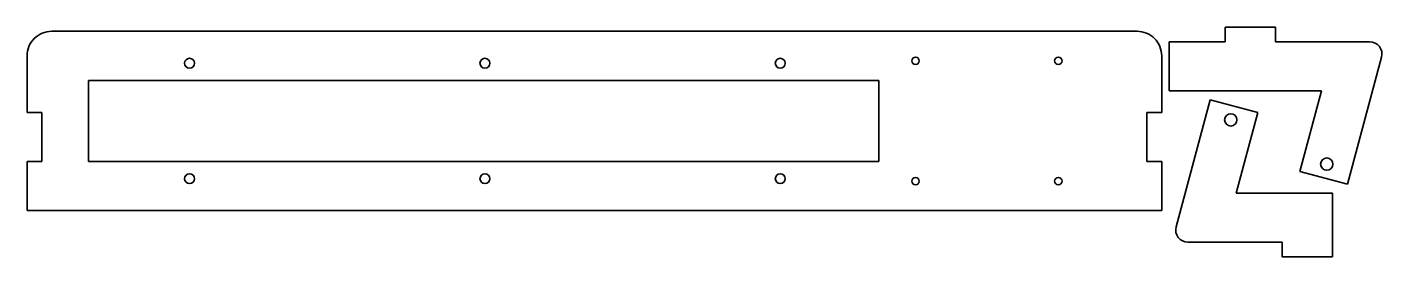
# Model space of a CAD drawing. Extents: x 3 to 553, y 324 to 418.
import ezdxf

# ---------------------------------------------------------------- set-up
doc = ezdxf.new("R2010")
doc.units = 0

msp = doc.modelspace()

# ---------------------------------------------------------------- linework, layer by layer
at = {"color": 1, "lineweight": 35}
for p, q in [((453.874054, 415.847931), (12.874054, 415.847931)), ((489.603271, 417.579437), (510.111267, 417.579437)), ((466.857269, 391.579437), (466.857269, 411.579437)), ((466.857269, 411.579437), (489.603271, 411.579437)), ((510.111267, 411.579437), (548.341125, 411.579437)), ((2.874054, 405.847931), (2.874054, 382.847931)), ((463.874054, 382.847931), (463.874054, 405.847931)), ((553.170776, 405.285339), (539.328125, 353.623901)), ((27.874054, 395.847931), (27.874054, 362.847931)), ((348.874054, 395.847931), (27.874054, 395.847931)), ((348.874054, 362.847931), (348.874054, 395.847931)), ((528.792786, 391.579437), (466.857269, 391.579437)), ((520.009583, 358.800262), (528.792786, 391.579437)), ((469.716278, 336.268097), (483.558929, 387.929535)), ((8.874054, 382.847931), (8.874054, 362.847931)), ((457.874054, 382.847931), (457.874054, 362.847931)), ((502.877441, 382.753174), (494.094299, 349.973999)), ((2.874054, 362.847931), (2.874054, 342.847931)), ((27.874054, 362.847931), (348.874054, 362.847931)), ((463.874054, 342.847931), (463.874054, 362.847931)), ((539.328125, 353.623901), (520.009583, 358.800262)), ((494.094299, 349.973999), (533.283813, 349.973999)), ((533.283813, 329.973999), (533.283813, 349.973999)), ((2.874054, 342.847931), (463.874054, 342.847931)), ((512.775757, 329.973999), (474.545898, 329.973999)), ((533.283813, 323.973999), (512.775757, 323.973999))]:
    msp.add_line(p, q, dxfattribs=at)
at = {"color": 1, "lineweight": 35, "ltscale": 0.15}
for p, q in [((489.603271, 411.579437), (489.603271, 417.579437)), ((510.111267, 417.579437), (510.111267, 411.579437)), ((2.874054, 382.847931), (8.874054, 382.847931)), ((463.874054, 382.847931), (457.874054, 382.847931)), ((8.874054, 362.847931), (2.874054, 362.847931)), ((457.874054, 362.847931), (463.874054, 362.847931)), ((512.775757, 323.973999), (512.775757, 329.973999)), ((533.283813, 329.973999), (533.283813, 323.973999))]:
    msp.add_line(p, q, dxfattribs=at)
at = {"color": 1, "lineweight": 35, "ltscale": 0.5}
msp.add_line((483.558929, 387.929535), (502.877441, 382.753174), dxfattribs=at)
at = {"color": 1, "lineweight": 35}
for centre, radius in [((68.874054, 402.847931), 2), ((188.874054, 402.847931), 2), ((308.874054, 402.847931), 2), ((363.874054, 403.847931), 1.5), ((421.874054, 403.847931), 1.5), ((491.950256, 379.764984), 2.5), ((530.936768, 361.788452), 2.5), ((68.874054, 355.847931), 2), ((188.874054, 355.847931), 2), ((308.874054, 355.847931), 2), ((363.874054, 354.847931), 1.5), ((421.874054, 354.847931), 1.5)]:
    msp.add_circle(centre, radius, dxfattribs=at)
for centre, radius, start, end in [((12.874054, 405.847931), 10, 90.000003, 180.000005), ((453.874054, 405.847931), 10, 0, 90.000003), ((548.341125, 406.579437), 5, 345, 90.000003), ((474.545898, 334.973999), 5, 164.999994, 269.999997)]:
    msp.add_arc(centre, radius, start, end, dxfattribs=at)

doc.saveas('drawing.dxf')
